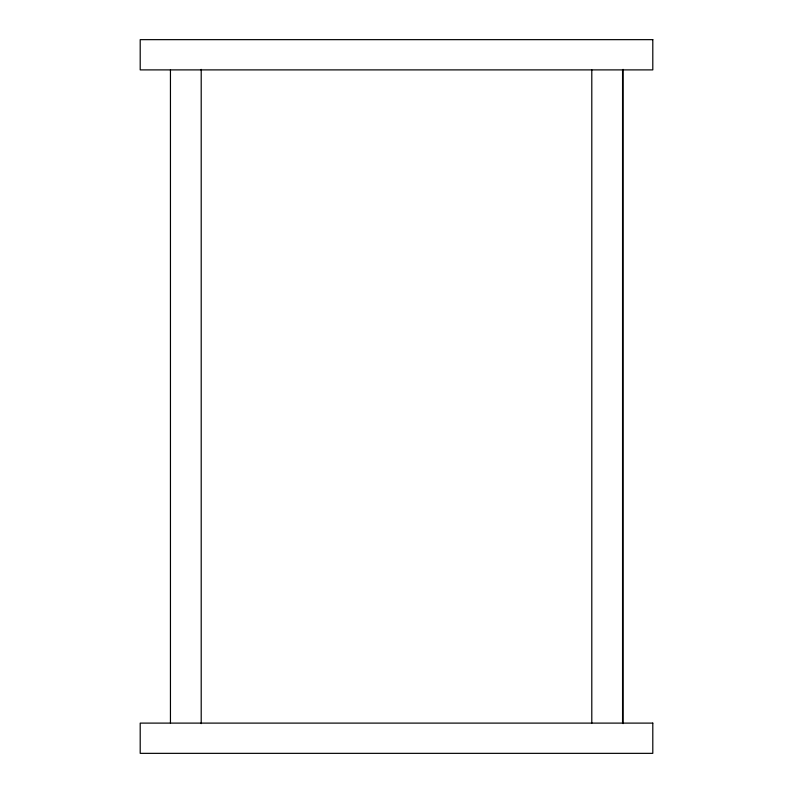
<?xml version="1.0" encoding="UTF-8"?>
<svg xmlns="http://www.w3.org/2000/svg" width="793" height="793" viewBox="0 0 793 793"><rect width="100%" height="100%" fill="white"/><g stroke="black" fill="none" stroke-linecap="round" stroke-linejoin="round"><path stroke-width="1.19" d="M623.07 69.388L623.07 723.612M622.555 69.893L622.555 723.107M591.796 69.893L591.796 723.107M201.204 69.388L201.204 723.612M170.445 69.893L170.445 723.107M652.798 39.65L140.202 39.65L140.202 69.893L652.798 69.893L652.798 39.65M652.798 723.107L140.202 723.107L140.202 753.35L652.798 753.35L652.798 723.107"/></g></svg>
